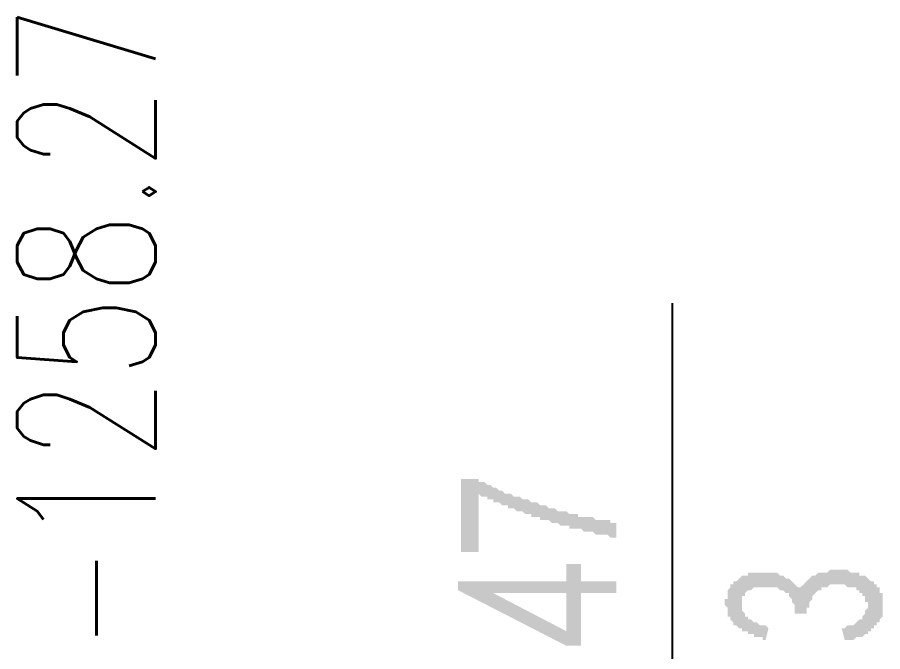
# Model space of a CAD drawing. Header units: millimetres. Extents: x 6156 to 7119, y 3162 to 3647.
# Drawn here: x 6667.05 to 6685.82, y 3601.82 to 3615.58 of the extents above; entities that cross this region are included whole.
import ezdxf
from ezdxf.enums import TextEntityAlignment as Align

# ---------------------------------------------------------------- set-up
doc = ezdxf.new("R2010")
doc.units = ezdxf.units.MM
doc.layers.add('图层1', color=7, linetype='Continuous')
doc.layers.add('点图2', color=30, linetype='Continuous', lineweight=5)
doc.styles.add('HBtxt', font='txt', dxfattribs={"width": 0.7, "bigfont": 'HZTXT'})

msp = doc.modelspace()

# ---------------------------------------------------------------- hatches: boundary and pattern name
at = {"layer": '图层1', "transparency": 33554559}
for points in [[(6680.041, 3604.297), (6679.977, 3604.297), (6679.914, 3604.297), (6679.914, 3604.297), (6679.85, 3604.361), (6679.787, 3604.361), (6679.723, 3604.361), (6679.723, 3604.361), (6679.66, 3604.361), (6679.596, 3604.361), (6679.533, 3604.424), (6679.533, 3604.424), (6679.469, 3604.424), (6679.406, 3604.424), (6679.406, 3604.424), (6679.342, 3604.424), (6679.279, 3604.488), (6679.215, 3604.488), (6679.215, 3604.488), (6679.152, 3604.488), (6679.088, 3604.488), (6679.025, 3604.488), (6679.025, 3604.551), (6678.961, 3604.551), (6678.898, 3604.551), (6678.898, 3604.551), (6678.834, 3604.551), (6678.771, 3604.615), (6678.707, 3604.615), (6678.707, 3604.615), (6678.644, 3604.615), (6678.58, 3604.678), (6678.517, 3604.678), (6678.517, 3604.678), (6678.453, 3604.678), (6678.39, 3604.678), (6678.39, 3604.742), (6678.326, 3604.742), (6678.263, 3604.742), (6678.199, 3604.742), (6678.199, 3604.805), (6678.136, 3604.805), (6678.072, 3604.805), (6678.072, 3604.805), (6678.009, 3604.868), (6677.945, 3604.868), (6677.882, 3604.868), (6677.882, 3604.868), (6677.819, 3604.932), (6677.755, 3604.932), (6677.692, 3604.932), (6677.692, 3604.995), (6677.628, 3604.995), (6677.565, 3604.995), (6677.565, 3604.995), (6677.501, 3605.059), (6677.438, 3605.059), (6677.374, 3605.059), (6677.374, 3605.122), (6677.311, 3605.122), (6677.247, 3605.122), (6677.247, 3605.186), (6677.184, 3605.186), (6677.12, 3605.186), (6677.057, 3605.249), (6677.057, 3605.249), (6677.057, 3603.98), (6676.676, 3603.98), (6676.676, 3605.567), (6677.057, 3605.567), (6677.057, 3605.503), (6677.12, 3605.503), (6677.184, 3605.503), (6677.247, 3605.44), (6677.247, 3605.44), (6677.311, 3605.44), (6677.374, 3605.376), (6677.374, 3605.376), (6677.438, 3605.376), (6677.501, 3605.313), (6677.565, 3605.313), (6677.565, 3605.313), (6677.628, 3605.249), (6677.692, 3605.249), (6677.755, 3605.249), (6677.755, 3605.249), (6677.819, 3605.186), (6677.882, 3605.186), (6677.882, 3605.186), (6677.945, 3605.186), (6678.009, 3605.122), (6678.072, 3605.122), (6678.072, 3605.122), (6678.136, 3605.122), (6678.199, 3605.059), (6678.263, 3605.059), (6678.263, 3605.059), (6678.326, 3605.059), (6678.39, 3604.995), (6678.39, 3604.995), (6678.453, 3604.995), (6678.517, 3604.995), (6678.58, 3604.932), (6678.58, 3604.932), (6678.644, 3604.932), (6678.707, 3604.932), (6678.707, 3604.932), (6678.771, 3604.868), (6678.834, 3604.868), (6678.898, 3604.868), (6678.898, 3604.868), (6678.961, 3604.868), (6679.025, 3604.805), (6679.088, 3604.805), (6679.088, 3604.805), (6679.152, 3604.805), (6679.215, 3604.805), (6679.215, 3604.742), (6679.279, 3604.742), (6679.342, 3604.742), (6679.406, 3604.742), (6679.406, 3604.742), (6679.469, 3604.742), (6679.533, 3604.742), (6679.596, 3604.678), (6679.596, 3604.678), (6679.66, 3604.678), (6679.723, 3604.678), (6679.723, 3604.678), (6679.787, 3604.678), (6679.85, 3604.678), (6679.914, 3604.678), (6679.914, 3604.615), (6679.977, 3604.615), (6680.041, 3604.615), (6680.041, 3604.297)], [(6684.994, 3602.075), (6684.93, 3602.329), (6684.93, 3602.329), (6684.994, 3602.329), (6685.057, 3602.392), (6685.121, 3602.392), (6685.121, 3602.392), (6685.184, 3602.392), (6685.248, 3602.456), (6685.248, 3602.456), (6685.311, 3602.519), (6685.311, 3602.519), (6685.375, 3602.519), (6685.375, 3602.583), (6685.375, 3602.583), (6685.438, 3602.646), (6685.438, 3602.646), (6685.438, 3602.71), (6685.438, 3602.71), (6685.502, 3602.773), (6685.502, 3602.837), (6685.502, 3602.837), (6685.502, 3602.837), (6685.502, 3602.9), (6685.438, 3602.9), (6685.438, 3602.964), (6685.438, 3603.027), (6685.438, 3603.027), (6685.375, 3603.027), (6685.375, 3603.091), (6685.311, 3603.091), (6685.311, 3603.154), (6685.248, 3603.154), (6685.248, 3603.154), (6685.248, 3603.218), (6685.184, 3603.218), (6685.121, 3603.218), (6685.121, 3603.218), (6685.057, 3603.218), (6684.994, 3603.281), (6684.93, 3603.281), (6684.93, 3603.281), (6684.867, 3603.281), (6684.803, 3603.281), (6684.803, 3603.281), (6684.74, 3603.281), (6684.676, 3603.281), (6684.613, 3603.218), (6684.613, 3603.218), (6684.549, 3603.218), (6684.486, 3603.218), (6684.486, 3603.154), (6684.422, 3603.154), (6684.422, 3603.154), (6684.359, 3603.091), (6684.359, 3603.091), (6684.359, 3603.091), (6684.295, 3603.027), (6684.295, 3603.027), (6684.295, 3602.964), (6684.295, 3602.964), (6684.232, 3602.9), (6684.232, 3602.9), (6684.232, 3602.837), (6684.232, 3602.773), (6684.168, 3602.773), (6684.168, 3602.71), (6684.168, 3602.646), (6683.914, 3602.646), (6683.914, 3602.71), (6683.914, 3602.773), (6683.914, 3602.773), (6683.914, 3602.837), (6683.851, 3602.9), (6683.851, 3602.9), (6683.851, 3602.964), (6683.851, 3602.964), (6683.787, 3603.027), (6683.787, 3603.027), (6683.787, 3603.091), (6683.724, 3603.091), (6683.724, 3603.091), (6683.724, 3603.091), (6683.66, 3603.154), (6683.66, 3603.154), (6683.597, 3603.154), (6683.533, 3603.218), (6683.533, 3603.218), (6683.47, 3603.218), (6683.406, 3603.218), (6683.343, 3603.218), (6683.343, 3603.218), (6683.279, 3603.218), (6683.216, 3603.218), (6683.152, 3603.218), (6683.152, 3603.218), (6683.089, 3603.218), (6683.025, 3603.218), (6683.025, 3603.218), (6682.962, 3603.154), (6682.898, 3603.154), (6682.898, 3603.154), (6682.835, 3603.091), (6682.835, 3603.091), (6682.835, 3603.027), (6682.771, 3603.027), (6682.771, 3602.964), (6682.771, 3602.964), (6682.771, 3602.9), (6682.771, 3602.9), (6682.771, 3602.837), (6682.771, 3602.773), (6682.771, 3602.773), (6682.771, 3602.71), (6682.771, 3602.71), (6682.771, 3602.71), (6682.835, 3602.646), (6682.835, 3602.646), (6682.835, 3602.583), (6682.898, 3602.583), (6682.898, 3602.519), (6682.962, 3602.519), (6682.962, 3602.519), (6683.025, 3602.456), (6683.025, 3602.456), (6683.089, 3602.456), (6683.152, 3602.392), (6683.216, 3602.392), (6683.216, 3602.392), (6683.279, 3602.392), (6683.343, 3602.329), (6683.279, 3602.075), (6683.216, 3602.075), (6683.216, 3602.138), (6683.152, 3602.138), (6683.089, 3602.138), (6683.025, 3602.138), (6683.025, 3602.202), (6682.962, 3602.202), (6682.898, 3602.202), (6682.898, 3602.265), (6682.835, 3602.265), (6682.771, 3602.265), (6682.771, 3602.329), (6682.708, 3602.329), (6682.708, 3602.329), (6682.644, 3602.392), (6682.644, 3602.392), (6682.581, 3602.392), (6682.581, 3602.456), (6682.581, 3602.456), (6682.517, 3602.519), (6682.517, 3602.519), (6682.517, 3602.583), (6682.454, 3602.583), (6682.454, 3602.646), (6682.454, 3602.646), (6682.454, 3602.71), (6682.454, 3602.773), (6682.454, 3602.773), (6682.39, 3602.837), (6682.39, 3602.9), (6682.39, 3602.9), (6682.39, 3602.964), (6682.454, 3602.964), (6682.454, 3603.027), (6682.454, 3603.027), (6682.454, 3603.091), (6682.454, 3603.154), (6682.454, 3603.154), (6682.517, 3603.218), (6682.517, 3603.218), (6682.517, 3603.281), (6682.581, 3603.281), (6682.581, 3603.345), (6682.644, 3603.345), (6682.644, 3603.345), (6682.708, 3603.408), (6682.708, 3603.408), (6682.771, 3603.472), (6682.835, 3603.472), (6682.835, 3603.472), (6682.898, 3603.472), (6682.898, 3603.535), (6682.962, 3603.535), (6682.962, 3603.535), (6683.025, 3603.535), (6683.089, 3603.535), (6683.152, 3603.535), (6683.152, 3603.535), (6683.216, 3603.535), (6683.279, 3603.535), (6683.343, 3603.535), (6683.406, 3603.535), (6683.406, 3603.535), (6683.47, 3603.535), (6683.47, 3603.535), (6683.533, 3603.535), (6683.597, 3603.472), (6683.597, 3603.472), (6683.66, 3603.472), (6683.66, 3603.472), (6683.724, 3603.408), (6683.787, 3603.408), (6683.787, 3603.408), (6683.851, 3603.345), (6683.851, 3603.345), (6683.914, 3603.281), (6683.914, 3603.281), (6683.978, 3603.218), (6684.041, 3603.218), (6684.041, 3603.154), (6684.041, 3603.218), (6684.105, 3603.281), (6684.105, 3603.281), (6684.168, 3603.345), (6684.168, 3603.345), (6684.168, 3603.345), (6684.232, 3603.408), (6684.232, 3603.408), (6684.295, 3603.472), (6684.359, 3603.472), (6684.359, 3603.472), (6684.422, 3603.535), (6684.422, 3603.535), (6684.486, 3603.535), (6684.486, 3603.535), (6684.549, 3603.535), (6684.613, 3603.535), (6684.676, 3603.599), (6684.676, 3603.599), (6684.74, 3603.599), (6684.803, 3603.599), (6684.867, 3603.599), (6684.93, 3603.599), (6684.994, 3603.599), (6684.994, 3603.599), (6685.057, 3603.599), (6685.121, 3603.535), (6685.184, 3603.535), (6685.184, 3603.535), (6685.248, 3603.535), (6685.311, 3603.535), (6685.311, 3603.472), (6685.375, 3603.472), (6685.438, 3603.472), (6685.438, 3603.472), (6685.502, 3603.408), (6685.502, 3603.408), (6685.565, 3603.345), (6685.629, 3603.345), (6685.629, 3603.345), (6685.629, 3603.281), (6685.692, 3603.281), (6685.692, 3603.281), (6685.692, 3603.218), (6685.756, 3603.218), (6685.756, 3603.154), (6685.756, 3603.091), (6685.819, 3603.091), (6685.819, 3603.027), (6685.819, 3603.027), (6685.819, 3602.964), (6685.819, 3602.964), (6685.819, 3602.9), (6685.819, 3602.9), (6685.819, 3602.837), (6685.819, 3602.837), (6685.819, 3602.773), (6685.819, 3602.71), (6685.819, 3602.71), (6685.819, 3602.646), (6685.819, 3602.646), (6685.819, 3602.583), (6685.819, 3602.583), (6685.756, 3602.519), (6685.756, 3602.519), (6685.756, 3602.456), (6685.692, 3602.456), (6685.692, 3602.392), (6685.629, 3602.392), (6685.629, 3602.329), (6685.629, 3602.329), (6685.565, 3602.329), (6685.565, 3602.265), (6685.502, 3602.265), (6685.502, 3602.202), (6685.438, 3602.202), (6685.438, 3602.202), (6685.375, 3602.138), (6685.311, 3602.138), (6685.311, 3602.138), (6685.248, 3602.138), (6685.184, 3602.075), (6685.121, 3602.075), (6685.121, 3602.075), (6685.057, 3602.075), (6684.994, 3602.075), (6684.994, 3602.075)]]:
    msp.add_hatch(color=256, dxfattribs=at).paths.add_polyline_path(points)
h = msp.add_hatch(color=256, dxfattribs=at)
h.paths.add_polyline_path([(6679.279, 3603.091), (6679.279, 3601.948), (6678.961, 3601.948), (6676.612, 3603.154), (6676.612, 3603.345), (6678.961, 3603.345), (6678.961, 3603.726), (6679.279, 3603.726), (6679.279, 3603.345), (6680.041, 3603.345), (6680.041, 3603.091)], flags=0)
h.paths.add_polyline_path([(6678.961, 3603.091), (6677.374, 3603.091), (6678.961, 3602.265)], flags=0)

# ---------------------------------------------------------------- linework, layer by layer
at = {"layer": '图层1'}
msp.add_line((6681.264, 3578.079), (6681.264, 3609.383), dxfattribs=at)

# ---------------------------------------------------------------- texts
at = {"layer": '点图2', "style": 'HBtxt', "width": 0.7}
msp.add_text('193-1258.27', height=3, rotation=90, dxfattribs=at).set_placement((6668.553, 3596.411), align=Align.MIDDLE_LEFT)

doc.saveas('drawing.dxf')
